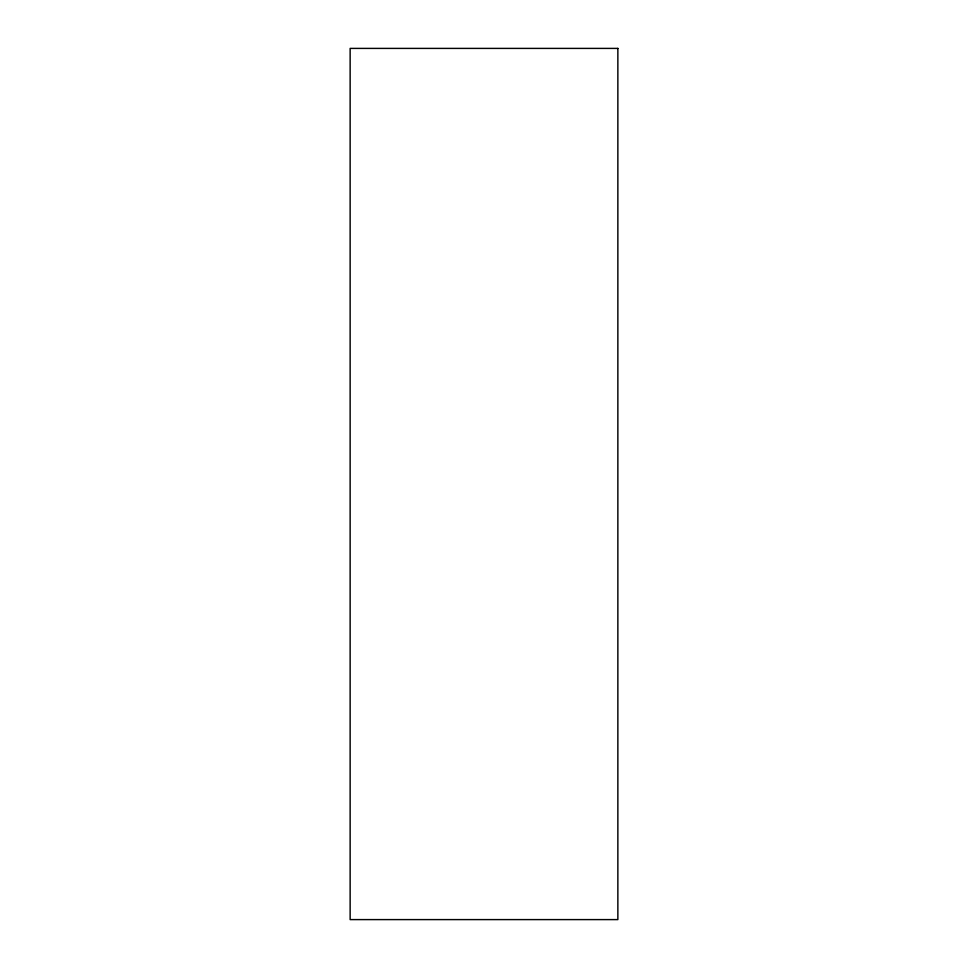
<?xml version="1.0" encoding="UTF-8"?>
<svg xmlns="http://www.w3.org/2000/svg" width="968" height="968" viewBox="0 0 968 968"><rect width="100%" height="100%" fill="white"/><g stroke="black" fill="none" stroke-linecap="round" stroke-linejoin="round"><path stroke-width="1.45" d="M617.862 48.4L350.138 48.4L350.138 919.6L617.862 919.6L617.862 48.4"/></g></svg>
